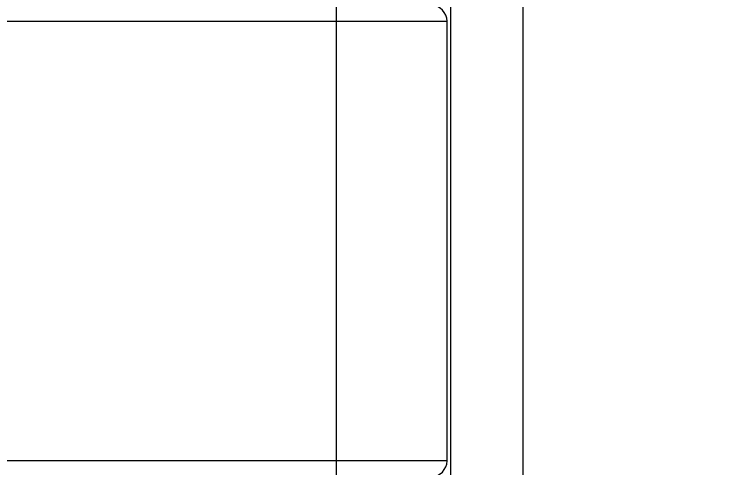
# Model space of a CAD drawing. Header units: millimetres. Extents: x 14183 to 14777, y -4239 to -3399.
# Drawn here: x 14373.78 to 14384.97, y -4003.52 to -3996.34 of the extents above; entities that cross this region are included whole.
import ezdxf

# ---------------------------------------------------------------- set-up
doc = ezdxf.new("R2010")
doc.units = ezdxf.units.MM
doc.header["$LTSCALE"] = 0.1
doc.layers.get('0').update_dxf_attribs({"lineweight": 15})
doc.layers.add('DIM', color=3, linetype='Continuous', lineweight=9)
doc.styles.add('ARIAL', font='arial.ttf')
doc.dimstyles.new('사본 ISO-25', dxfattribs={"dimtxt": 4, "dimasz": 3.5, "dimexe": 0.5, "dimexo": 0.625, "dimgap": 1.5, "dimtad": 1, "dimtih": 1, "dimtoh": 1, "dimdec": 1, "dimlfac": 4, "dimdsep": 46, "dimtxsty": 'ARIAL', "dimcen": 0, "dimclrd": 3, "dimclre": 3, "dimclrt": 3, "dimadec": 1, "dimazin": 0, "dimtfac": 1, "dimtdec": 1, "dimtmove": 0, "dimatfit": 3, "dimfxl": 1.25, "dimtfill": 1, "dimarcsym": 0})

# ---------------------------------------------------------------- blocks, each defined once
blk = doc.blocks.new('*D47')
at = {"layer": 'Defpoints', "color": 0, "transparency": 16777216}
for p in [(14421.268, -3911.146), (14376.631, -4145.343), (14472.579, -4145.343)]:
    blk.add_point(p, dxfattribs=at)
at = {"layer": 'DIM', "color": 3, "lineweight": -2, "transparency": 16777216}
for p, q in [((14421.893, -3911.146), (14473.079, -3911.146)), ((14472.579, -3914.646), (14472.579, -4024.702)), ((14472.579, -4141.843), (14472.579, -4031.787)), ((14377.256, -4145.343), (14473.079, -4145.343))]:
    blk.add_line(p, q, dxfattribs=at)
at = {"layer": 'DIM', "color": 3, "transparency": 16777216}
for points in [[(14471.996, -3914.646), (14473.163, -3914.646), (14472.579, -3911.146)], [(14471.996, -4141.843), (14473.163, -4141.843), (14472.579, -4145.343)]]:
    blk.add_solid(points, dxfattribs=at)
at = {"layer": 'DIM', "color": 3, "transparency": 16777216, "insert": (14472.579, -4028.244), "char_height": 4, "attachment_point": 5, "style": 'ARIAL', "bg_fill": 3, "box_fill_scale": 1.1, "bg_fill_color": 256, "bg_fill_true_color": 13158600, "bg_fill_transparency": 0}
blk.add_mtext('977.5', dxfattribs=at)

msp = doc.modelspace()

# ---------------------------------------------------------------- dimensions: what is measured, and where the dimension line sits
at = {"layer": 'DIM'}
dim = msp.add_linear_dim(base=(14472.579, -4145.343), p1=(14421.268, -3911.146), p2=(14376.631, -4145.343), angle=90, text='977.5', dimstyle='사본 ISO-25', override={"dimtad": 0}, dxfattribs=at)
dim.commit()
dim.dimension.update_dxf_attribs({"geometry": '*D47', "text_midpoint": (14472.579, -4028.244)})

# ---------------------------------------------------------------- next in the draw order: linework, layer by layer
at = {"linetype": 'Continuous', "lineweight": 13}
for p, q in [((14380.678, -3990.799), (14380.678, -4018.668)), ((14381.828, -4018.518), (14381.828, -3990.799)), ((14378.875, -3996.206), (14378.875, -3996.456)), ((14299.214, -3996.455), (14378.875, -3996.456)), ((14378.875, -3996.456), (14378.875, -4003.406)), ((14378.875, -3996.456), (14380.625, -3996.456)), ((14380.625, -4003.406), (14380.625, -3996.456)), ((14378.875, -4003.406), (14299.214, -4003.405)), ((14378.875, -4003.406), (14378.875, -4003.656)), ((14380.625, -4003.406), (14378.875, -4003.406))]:
    msp.add_line(p, q, dxfattribs=at)
for centre, start, end in [((14380.375, -3996.456), 359.9991, 89.9991), ((14380.375, -4003.406), 269.9991, 359.9991)]:
    msp.add_arc(centre, 0.25, start, end, dxfattribs=at)

doc.saveas('drawing.dxf')
